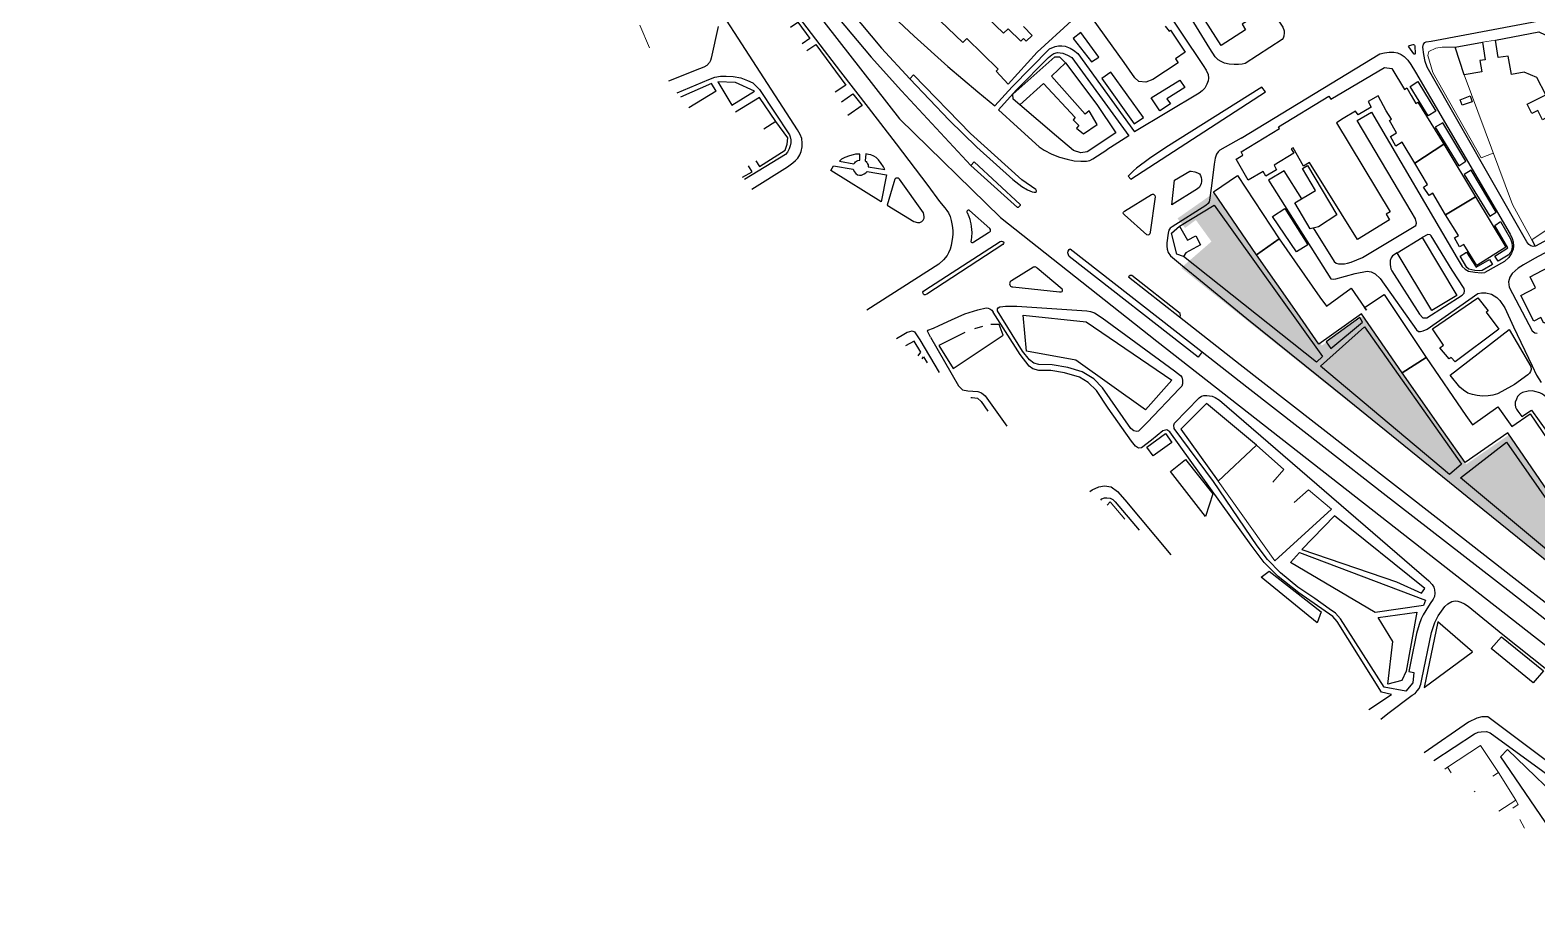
# Model space of a CAD drawing. Header units: metres. Extents: x -1319 to 2200, y -1209 to 1268.
# Drawn here: x -1254 to -641, y -1155 to -792 of the extents above; entities that cross this region are included whole.
import ezdxf

# ---------------------------------------------------------------- set-up
doc = ezdxf.new("R2010")
doc.units = ezdxf.units.M
for name, color, linetype, lineweight, true_color in [('CLADIRI_CONTUR', 7, 'Continuous', 25, 0x4b5962), ('LIMITA_STUDIU', 7, 'Continuous', 25, 0x354c40), ('PARCELE_CONTUR', 7, 'Continuous', 13, 0xb58c63), ('PAVAJ', 7, 'Continuous', 25, 0xd1d6d2), ('STRAZI', 7, 'Continuous', 25, 0xc4cccb), ('VERDE_PLIN', 7, 'Continuous', 25, 0x286847)]:
    doc.layers.add(name, color=color, linetype=linetype, lineweight=lineweight, true_color=true_color)

msp = doc.modelspace()

# ---------------------------------------------------------------- hatches: boundary and pattern name
at = {"layer": 'VERDE_PLIN'}
h = msp.add_hatch(color=256, dxfattribs=at)
h.dxf.hatch_style = 1
h.paths.add_polyline_path([(-779.58, -868.9), (-773.22, -877.67), (-785.57, -888.39), (-558.56, -1070.05), (-549.98, -1064.99), (-550.45, -1064.3), (-550.92, -1064.61), (-559.8, -1052.11), (-576.76, -1028.31), (-592.36, -1003.94), (-605.18, -1012.85), (-610.18, -1016.5), (-619.44, -1003.46), (-636.17, -979.37), (-651.96, -956.35), (-669.48, -968.41), (-674.33, -961.39), (-678.71, -955.22), (-695.51, -931.2), (-711.5, -908.04), (-728.28, -920.05), (-728.94, -919.11), (-729.43, -919.47), (-738.29, -906.7), (-754.93, -883.02), (-768.5, -863.09), (-772.2, -857.85), (-787.06, -868.26), (-783.98, -872.15), (-779.58, -868.9)])

# ---------------------------------------------------------------- linework, layer by layer
at = {"layer": 'CLADIRI_CONTUR'}
for points in [[(-775.92, -765), (-769.89, -761.13), (-754.5, -785.22), (-760.72, -789.19), (-759.34, -791.44), (-769.27, -797.85), (-787.62, -768.98), (-777.47, -762.58), (-775.92, -765)], [(-663.92, -803.93), (-663.17, -808.53), (-670.28, -809.81), (-673.91, -798.49), (-662.83, -796.44), (-661.81, -803.62), (-663.92, -803.93)], [(-622.9, -836.33), (-623.51, -836.63), (-625.63, -832.65), (-632.6, -836.43), (-637.15, -827.47), (-638.36, -828.07), (-640.25, -824.27), (-642.81, -825.58), (-644.63, -821.77), (-636.98, -817.97), (-640.75, -810.86), (-645.91, -808.63), (-650.96, -809.61), (-652.38, -802.1), (-656.52, -802.77), (-657.6, -795.63), (-639.88, -792.26), (-631.86, -796), (-610.6, -835.48), (-620.74, -840.98), (-622.9, -836.33)], [(-824.67, -825.84), (-838.44, -810.31), (-832.74, -804.88), (-819.9, -821.85), (-812.12, -833.34), (-823.81, -841.19), (-826.4, -841.53), (-829.4, -840.62), (-836.34, -834.79), (-851.3, -821.96), (-841.63, -813.33), (-828.72, -827.11), (-829.62, -828.04), (-827.28, -830.41), (-828.23, -831.54), (-825.36, -833.85), (-819.73, -830.01), (-823, -824.48), (-823, -824.48), (-824.67, -825.84)], [(-724.55, -819.7), (-702.73, -806.81), (-699.83, -807.21), (-694.67, -815.7), (-693.63, -815.13), (-691.86, -818.16), (-689.99, -821.41), (-689.12, -820.88), (-678.57, -838.02), (-690.35, -845.72), (-695.51, -837.16), (-698.11, -838.86), (-700.33, -834.89), (-697.81, -833.37), (-700.73, -828.4), (-699.86, -827.88), (-702.05, -824.4), (-705.29, -818.33), (-709.41, -820.61), (-708.12, -822.98), (-713.43, -826.12), (-714.53, -824.53), (-719.61, -827.54), (-722.34, -829.33), (-700.38, -865.51), (-702.09, -866.55), (-700.71, -868.88), (-713.76, -876.78), (-733.32, -845.45), (-735.72, -846.99), (-740.01, -839.48), (-740.79, -839.92), (-739.73, -841.68), (-747.75, -846.62), (-746.69, -848.5), (-751.04, -851.1), (-752.15, -849.11), (-758.23, -852.63), (-763.11, -844.11), (-760.42, -842.55), (-761.13, -841.11), (-745.5, -831.66), (-745.92, -830.91), (-725.36, -818.42), (-724.55, -819.7)], [(-667.08, -820.76), (-671.09, -822.16), (-671.87, -819.9), (-667.86, -818.37), (-667.08, -820.76)], [(-677.86, -866.79), (-683.05, -857.99), (-684.59, -858.96), (-686.81, -855.55), (-685.21, -854.47), (-690.35, -845.72), (-678.57, -838.02), (-665.66, -859.45), (-677.86, -866.79)], [(-754.93, -883.02), (-772.35, -857.44), (-762.58, -850.74), (-745.6, -876.51), (-754.93, -883.02)], [(-665.19, -887.47), (-670.5, -878.82), (-672.15, -879.79), (-674.25, -876.19), (-672.65, -875.21), (-677.86, -866.79), (-665.66, -859.45), (-653.4, -880.03), (-665.19, -887.47)], [(-779.56, -875.33), (-777.64, -878.97), (-783.7, -882.31), (-784.55, -883.79), (-787.38, -882.75), (-789.53, -874.32), (-786.2, -871.39), (-783.03, -877.15), (-779.56, -875.33)], [(-702.85, -899.22), (-685.8, -924.96), (-695.51, -931.2), (-712.15, -907.1), (-729.43, -919.47), (-738.29, -906.7), (-754.93, -883.02), (-745.6, -876.51), (-729.03, -900.3), (-726.36, -904.04), (-716.29, -896.63), (-710.83, -904.51), (-702.85, -899.22)], [(-683.43, -905.76), (-697.65, -882.24), (-687.47, -876.09), (-673.26, -899.61), (-683.43, -905.76)], [(-637.87, -910.91), (-639.14, -908.67), (-641.95, -910.13), (-647.21, -899.65), (-641.19, -896.47), (-643.43, -892.07), (-620.73, -880.08), (-619.23, -882.64), (-614.9, -890.73), (-618.5, -892.85), (-615.64, -898.74), (-637.87, -910.91)], [(-673.99, -926.71), (-675.61, -924.85), (-676.47, -925.51), (-680.22, -921.01), (-678.68, -919.88), (-683.25, -913.23), (-664.72, -900.56), (-660.58, -905.85), (-661.39, -906.43), (-656.24, -913.4), (-673.99, -926.71)], [(-710.09, -905.62), (-710.09, -905.62), (-710.83, -904.51), (-710.09, -905.62)]]:
    msp.add_lwpolyline(points, close=True, dxfattribs=at)
for points in [[(-830.27, -787.84), (-844.23, -800.48), (-856.06, -813.55), (-860.92, -808.25), (-860.15, -807.51), (-872.83, -794.91), (-874.43, -796.58), (-892.76, -778.91)], [(-792.11, -789.92), (-790.46, -792.01), (-789.86, -791.62), (-783.93, -800.5), (-787.9, -803.29), (-786.76, -804.93), (-797.13, -811.65), (-799.96, -812.72), (-802.83, -812.42), (-804.48, -811.04), (-808.72, -804.77), (-824.1, -783.43)], [(-864.53, -786.37), (-857.89, -792.76), (-856.04, -791.04), (-850.92, -796.06), (-849.84, -794.94), (-848.73, -796.03), (-846.23, -793.74), (-849.77, -790.03)], [(-636.17, -979.37), (-652.47, -955.6), (-669.88, -967.65), (-678.71, -955.22), (-695.51, -931.2), (-685.8, -924.96), (-669.61, -948.52), (-666.85, -952.32), (-656.61, -945.01), (-650.85, -952.98), (-643.41, -947.8), (-626.21, -973.28)]]:
    msp.add_lwpolyline(points, dxfattribs=at)
at = {"layer": 'LIMITA_STUDIU'}
msp.add_lwpolyline([(-1151.04, -101.24), (-1199.93, -172.65), (-1248.44, -234.36), (-1254.36, -243.67), (-1210.28, -289.6), (-1183.63, -319.61), (-1140.69, -378.86), (-1120.25, -419.47), (-1109.9, -447.42), (-1094.89, -491.66), (-1062.55, -576.26), (-1039.27, -620.12), (-1000.46, -686.87), (-976.01, -726.46), (-940.69, -775.74), (-900.33, -827.74), (-859.19, -867.84), (-795.54, -918.3), (-607.19, -1065.51), (-531.65, -1126.57), (-496.46, -1146.75), (-436.44, -1142.61), (-129.2, -1088.54), (88.91, -1050.12)], dxfattribs=at)
at = {"layer": 'PARCELE_CONTUR'}
for points in [[(-1002.11, -798.71), (-1005.98, -789.48)], [(-657.6, -795.63), (-662.83, -796.44)], [(-673.91, -798.49), (-679.26, -798.47), (-681.9, -798.84), (-684.68, -800.23), (-685.05, -801.91), (-683.07, -808.87), (-663.44, -843.6), (-658.44, -841.66)], [(-670.28, -809.81), (-650.65, -862.64), (-642.81, -876.93), (-612.69, -856.78)], [(-754.87, -960.61), (-743.77, -970.5), (-748.21, -975.68)], [(-770.44, -975.26), (-747.41, -1007.73), (-724.29, -986.72), (-733.69, -978.78), (-739.56, -984.02)], [(-808.46, -990.7), (-814.52, -983.71), (-815.74, -985.01)], [(-675.61, -1094.04), (-677.04, -1091.81), (-663.59, -1082.95), (-656.34, -1093.9)], [(-677.04, -1091.81), (-678.13, -1092.57)], [(-658.61, -1095.45), (-656.34, -1093.9), (-649.26, -1105.21), (-656.13, -1109.76)], [(-666.26, -1101.85), (-665.77, -1101.56)], [(-649.26, -1105.21), (-648.3, -1106.92), (-650.52, -1108.47)], [(-647.57, -1113.07), (-645.79, -1116.65)]]:
    msp.add_lwpolyline(points, dxfattribs=at)
at = {"layer": 'PAVAJ'}
for points in [[(-944.71, -790.37), (-941.74, -788.31), (-936.83, -794.95), (-939.96, -797.14)], [(-938.09, -799.85), (-934.4, -797.4), (-922.13, -814.03), (-926.5, -816.85)], [(-829.6, -794.96), (-822.06, -804.49), (-819.13, -802.51), (-826.38, -792.47), (-829.6, -794.96)], [(-851.3, -821.96), (-854.03, -819.72), (-854.06, -817.63), (-836.96, -802.39), (-835.18, -802.39), (-832.74, -804.88)], [(-817.81, -811.23), (-804.73, -829.76), (-800.96, -827.16), (-814.26, -808.75), (-817.81, -811.23)], [(-974.96, -816.47), (-976.81, -813.36), (-989.5, -818.86)], [(-974.22, -812.62), (-968.6, -822.09), (-959.35, -816.4), (-967.05, -812.85), (-974.22, -812.62)], [(-797.76, -819.16), (-786.15, -811.89), (-784.06, -814.89), (-791.38, -819.54), (-789.95, -821.59), (-794.31, -824.45), (-797.76, -819.16)], [(-689.13, -812.48), (-681.84, -824.53), (-684.99, -826.43), (-692.36, -814.47), (-689.13, -812.48)], [(-974.96, -816.47), (-986.12, -823.22)], [(-950.66, -828.75), (-957.36, -818.95), (-967.09, -824.92)], [(-923.87, -820.7), (-919.31, -817.46), (-915.46, -822.24), (-921.33, -826.33)], [(-958.8, -844.84), (-957.32, -847.17), (-946.89, -840.51), (-946.07, -838.07), (-945.78, -835.48), (-950.66, -828.75), (-955.49, -831.85)], [(-682.06, -831.07), (-672.54, -846.87), (-669.68, -844.97), (-678.95, -829.27), (-682.06, -831.07)], [(-964.2, -851.46), (-960.28, -849.24), (-961.83, -846.8)], [(-927.12, -846.78), (-919.17, -848.19), (-918.72, -849.11), (-918.13, -849.93), (-917.39, -850.44), (-916.61, -850.67), (-915.73, -850.63), (-914.73, -850.11), (-914.06, -849.63), (-913.51, -849.19), (-905.52, -850.48), (-907.77, -861.47), (-928.19, -848.78), (-927.12, -846.78)], [(-924.71, -844.97), (-918.87, -846.04), (-918.5, -845.62), (-918.2, -845.27), (-917.74, -844.88), (-917.26, -844.64), (-916.5, -844.47), (-916.47, -842.07), (-918.24, -842.14), (-919.13, -842.36), (-920.61, -842.79), (-922.55, -843.47), (-923.97, -844.16), (-924.71, -844.97)], [(-913.99, -841.99), (-914.25, -844.84), (-913.9, -845.1), (-913.56, -845.54), (-913.27, -845.99), (-913.08, -846.49), (-912.99, -847.19), (-906.28, -848.32), (-906.81, -847.3), (-907.7, -845.88), (-908.83, -844.38), (-909.79, -843.49), (-910.75, -842.86), (-911.95, -842.42), (-912.9, -842.18), (-913.99, -841.99)], [(-734.08, -846.72), (-722.11, -866.83), (-729.69, -871.66), (-733.09, -872.43), (-739.25, -861.92), (-730.79, -856.83), (-736.21, -847.93), (-734.08, -846.72)], [(-905.24, -862.89), (-894.4, -869.47), (-893, -869.92), (-891.96, -869.92), (-891.22, -869.55), (-890.63, -868.92), (-890.3, -868.14), (-890.22, -867.48), (-890.52, -865.96), (-900.32, -852.2), (-900.69, -851.87), (-901.25, -851.87), (-901.8, -851.91), (-902.17, -852.31), (-902.65, -853.61), (-905.24, -862.89)], [(-670.3, -850.35), (-659.9, -867.35), (-657.3, -865.77), (-667.48, -848.56), (-670.3, -850.35)], [(-786.2, -871.39), (-772.08, -862.81), (-727.98, -924.49), (-730.47, -926.84), (-784.55, -883.79)], [(-748.42, -867.48), (-743.4, -864.15), (-733.95, -878.98), (-738.61, -881.87), (-748.42, -867.48)], [(-657.78, -871.12), (-655.47, -869.55), (-651.41, -876.54), (-650.93, -878.16), (-650.79, -879.62), (-650.9, -880.9), (-651.33, -882.04), (-652.4, -883.16), (-656.41, -885.65), (-657.78, -883.58), (-652.54, -880.24), (-657.78, -871.12)], [(-642.81, -876.93), (-641.39, -879.54)], [(-671.99, -883.58), (-669.36, -882), (-665.36, -888.16), (-660.02, -884.93), (-658.7, -887.02), (-662.95, -889.44), (-664.19, -889.66), (-666.02, -889.51), (-668.37, -888.96), (-669.17, -888.27), (-671.99, -883.58)], [(-849.9, -907.73), (-824.23, -910.42), (-789.32, -934.16), (-800.11, -946.26), (-828.4, -925.99), (-848.59, -922.29), (-849.9, -907.73)], [(-878.37, -929.32), (-858.02, -915.8), (-859.72, -911.4), (-863.06, -911.41)], [(-866.44, -912.22), (-869.79, -913.25)], [(-728.83, -928.41), (-710.88, -912.44), (-671.39, -968.41), (-676.32, -972.55), (-728.83, -928.41)], [(-726.45, -918.56), (-724.65, -921.27), (-711.72, -910.46), (-712.82, -908.59), (-726.45, -918.56)], [(-676, -932.09), (-651.97, -913.46), (-643.11, -928.62), (-643.05, -929.83), (-643.25, -930.65), (-643.69, -931.28), (-644.44, -932.03), (-649.85, -935.86), (-654.97, -938.76), (-656.73, -939.64), (-658.67, -940.22), (-660.47, -940.55), (-662.81, -940.59), (-664.97, -940.44), (-666.92, -940), (-668.75, -939.38), (-670.58, -938.25), (-672.01, -937.04), (-676, -932.09)], [(-892.74, -924.2), (-891.6, -922.69), (-894.37, -918.22), (-897.81, -920.18)], [(-873.61, -914.67), (-884.23, -920), (-878.37, -929.32)], [(-891.11, -925.48), (-890.49, -924.66), (-889.07, -927.1)], [(-636.61, -955.05), (-630.36, -950.77), (-630.47, -950.22), (-637.06, -940.99), (-638.38, -939.89), (-639.55, -939.31), (-641.5, -938.72), (-642.59, -938.54), (-644.21, -938.61), (-646.59, -939.12), (-647.43, -939.64), (-648.53, -940.81), (-649, -941.87), (-649.48, -943.08), (-649.52, -944.14), (-649.33, -945.09), (-649, -945.97), (-648.47, -946.73), (-646.88, -948.88), (-642.92, -946.31), (-636.61, -955.05)], [(-785.7, -954.06), (-770.44, -975.26), (-754.87, -960.61), (-775.29, -943.58), (-785.7, -954.06)], [(-799.61, -961.39), (-792, -955.82), (-789.32, -959.5), (-796.99, -964.97), (-799.61, -961.39)], [(-671.83, -973.88), (-653.08, -959.38), (-621.73, -1004.36), (-627.81, -1010.59), (-671.83, -973.88)], [(-783.84, -966.39), (-772.71, -980.46), (-775.64, -989.63), (-789.94, -971.37), (-783.84, -966.39)], [(-736.37, -1003.08), (-697.87, -1016.26), (-687.62, -1020.89), (-686.31, -1018.96), (-723.08, -989.44), (-736.37, -1003.08)], [(-737.32, -1004.34), (-686.04, -1023.72), (-686.81, -1025.96), (-706.62, -1028.81), (-741.05, -1008.42), (-737.32, -1004.34)], [(-753.02, -1014.44), (-749.71, -1011.89), (-728.51, -1028.46), (-730.21, -1032.93), (-753.02, -1014.44)], [(-705.27, -1030.77), (-689.63, -1028.62), (-693.98, -1052.7), (-695.75, -1056.48), (-701.42, -1058.02), (-699.38, -1040.64), (-705.27, -1030.77)], [(-681.01, -1032.6), (-686.6, -1059.34), (-666.95, -1044.82), (-681.01, -1032.6)], [(-655.16, -1038.65), (-637.93, -1052.52), (-642.17, -1057.46), (-659.32, -1043.43), (-655.16, -1038.65)], [(-655.49, -1087.53), (-635.45, -1117.05), (-626.2, -1110.04), (-652.72, -1084.53), (-655.49, -1087.53)]]:
    msp.add_lwpolyline(points, dxfattribs=at)
at = {"layer": 'STRAZI'}
for points in [[(-1086.85, -474.8), (-1075.55, -514.66), (-1069.98, -534.22), (-1065.21, -549.85), (-1060.38, -563.71), (-1056.93, -571.92), (-1053.92, -579.11), (-1050.32, -587.5), (-1045.72, -597.03), (-1037.98, -611.1), (-1029.44, -625.47), (-1010.07, -659.21), (-982.21, -706.78), (-974.03, -719.72), (-956.25, -746.19), (-947.33, -758.15), (-937.41, -771.39), (-925.43, -786.46), (-911.83, -802.56), (-899.49, -816.34), (-871.23, -846.73)], [(-1079.62, -473.16), (-1068.65, -514.18), (-1063.36, -531.91), (-1058.79, -547.43), (-1053.98, -561.36), (-1050.99, -569.34), (-1048.25, -575.89), (-1044.37, -584.65), (-1039.99, -593.7), (-1032.89, -607.64), (-1024.47, -622.54), (-1005.08, -656.36), (-991.35, -680.37), (-977.21, -703.66), (-969.15, -716.46), (-951.44, -742.68), (-942.74, -754.62), (-933.14, -767.59), (-920.27, -783.77), (-907.57, -798.86), (-896.13, -811.34)], [(-991.51, -716.95), (-991.05, -716.83), (-990.36, -716.83), (-989.68, -717.04), (-988.99, -717.67), (-988.16, -718.53), (-986.25, -721.84), (-978.62, -733.71), (-961.62, -758.43), (-944.7, -781.91), (-924.36, -808.5), (-913.08, -823.04), (-901.69, -837.83), (-888.81, -854.82), (-883.98, -861.32), (-881.86, -863.94)], [(-926.76, -746.19), (-930.86, -749.25), (-931.18, -749.89), (-931.58, -751.42), (-931.5, -752.54), (-931.14, -753.18), (-929.41, -755.15), (-912.81, -774.97), (-902.68, -786.1), (-894.32, -793.98), (-880.58, -806.32), (-868.32, -816.64), (-861.45, -822.44), (-854.33, -814.69)], [(-960.37, -856.4), (-945.84, -847.25), (-943.75, -845.58), (-942.59, -844.63), (-941.72, -843.67), (-940.89, -842.3), (-940.29, -840.93), (-939.94, -839.14), (-939.88, -837.59), (-940, -835.68), (-940.71, -834.13), (-941.78, -832.22), (-994.92, -750.05)], [(-773.91, -799.03), (-789.08, -774.26), (-789.96, -772.36), (-790.07, -770.82), (-789.82, -769.83), (-788.97, -768.66), (-787.99, -767.74), (-772.2, -757.85), (-770.44, -756.93), (-769.2, -756.46), (-767.99, -756.24), (-766.59, -756.57), (-764.98, -757.52), (-745.5, -788.25), (-744.11, -790.38), (-743.56, -791.84), (-743.56, -792.68), (-743.78, -794), (-744.03, -794.81), (-744.4, -795.39)], [(-828.16, -762.94), (-811.33, -763.89), (-809.44, -763.99), (-807.74, -764.02), (-805.56, -764.3), (-804.48, -765.07), (-802.76, -766.68), (-776.57, -805.98), (-775.36, -807.92), (-774.63, -809.68), (-774.48, -811.11), (-774.55, -812.28), (-775.1, -813.56), (-775.98, -815.14), (-777.01, -816.27), (-778.18, -817.26), (-804.53, -833.02)], [(-974.2, -790.12), (-977.03, -803), (-977.27, -803.87), (-977.68, -804.79), (-978.73, -806.01), (-980.01, -806.7), (-981.71, -807.38), (-994.42, -812.35)], [(-683.79, -796.02), (-635.46, -786.91)], [(-744.4, -795.39), (-759.55, -805.11), (-760.69, -805.4), (-762.19, -805.51), (-763.99, -805.55), (-765.96, -805.44), (-767.9, -805.07), (-769.33, -804.38), (-770.54, -803.61), (-771.75, -802.44), (-773.91, -799.03)], [(-692.59, -797.85), (-691.14, -797.48), (-690.89, -797.48), (-690.65, -797.57), (-690.5, -797.72), (-690.42, -798.01), (-690.3, -801.16), (-690.43, -801.34), (-690.62, -801.37), (-690.81, -801.27), (-692.85, -798.38), (-692.92, -798.16), (-692.9, -798.01), (-692.77, -797.91), (-692.59, -797.85)], [(-600.79, -857.5), (-641.29, -879.51), (-642.19, -879.72), (-643.13, -879.47), (-643.91, -878.86), (-644.73, -877.83), (-685.35, -806.69), (-686.13, -804.39), (-686.79, -801.52), (-687.08, -798.52), (-686.83, -797.25), (-686.38, -796.64), (-685.76, -796.39), (-683.79, -796.02)], [(-854.33, -814.69), (-839.13, -799.23), (-836.95, -798.26), (-835.52, -797.89), (-834.17, -797.89), (-832.81, -798.15), (-830.76, -798.96), (-829.4, -799.73), (-827.68, -801.12), (-804.53, -833.02)], [(-852.76, -815.97), (-839.58, -802.65), (-838.24, -801.57), (-837.49, -801.1), (-836, -800.68), (-833.8, -800.95), (-831.89, -801.7), (-830.06, -802.66), (-809.07, -831.59), (-806.88, -834.6), (-815.83, -840.28)], [(-761.09, -835.53), (-704.59, -801.23), (-702.79, -800.74), (-700.9, -800.49), (-699.01, -800.49), (-697.5, -800.82), (-695.94, -801.44), (-694.79, -802.3), (-693.31, -803.73), (-692.04, -805.5), (-690.07, -808.62), (-651.59, -874.63), (-650.72, -876.44), (-650.36, -877.75), (-650.19, -879.51), (-650.36, -880.74), (-651.01, -882.43), (-652.08, -884.15), (-653.84, -885.87), (-661.93, -890.26)], [(-896.13, -811.34), (-880.06, -828.28), (-868.76, -839.25), (-854.09, -852.47), (-850.52, -855.29), (-848.21, -856.63), (-846.28, -857.42), (-845.45, -857.62), (-844.95, -857.56), (-844.55, -857.34), (-844.51, -857.04), (-844.75, -856.47), (-850.46, -852.53), (-871.36, -833.6), (-894.63, -809.73), (-896.13, -811.34)], [(-990.87, -817.1), (-977.9, -811.64), (-975.53, -810.75), (-973.24, -810.31), (-970.94, -810.31), (-968.06, -810.38), (-964.88, -810.97), (-962.14, -812.01), (-960, -813.05), (-957.26, -815.78), (-945.05, -834.2), (-944.79, -835.09), (-944.57, -836.2), (-944.54, -837.42), (-944.76, -838.75), (-945.16, -839.86), (-945.87, -841.23), (-946.68, -842.19), (-963.42, -852.46)], [(-852.76, -815.97), (-860.01, -823.99), (-852.28, -831.07), (-843.36, -839.15), (-841.35, -840.48), (-838.22, -842.04), (-835.08, -843.25), (-831.95, -844.17), (-829.09, -844.74), (-826.48, -844.9), (-824.15, -844.9), (-822.74, -844.7), (-821.5, -844.01), (-815.83, -840.28)], [(-806.11, -852.26), (-751.21, -816.73), (-752.65, -814.8), (-791.83, -839.42), (-798.44, -843.89), (-803.73, -847.75), (-804.98, -848.83), (-807.16, -851.07), (-806.11, -852.26)], [(-731.82, -872.14), (-723.25, -885.87), (-722.37, -886.49), (-721.42, -886.78), (-720.28, -886.82), (-719.07, -886.71), (-717.83, -886.53), (-716.33, -886.12), (-711.68, -884.22), (-689.95, -871.11), (-689.73, -870.15), (-690.17, -868.47), (-691.93, -865.46), (-713.84, -828.4), (-707.98, -825.03), (-673.18, -884.44), (-671.13, -887.81), (-669.85, -888.98), (-668.49, -889.71), (-666, -890.19), (-663.44, -890.48), (-661.93, -890.26)], [(-761.09, -835.53), (-769.77, -840.48), (-770.5, -841.08), (-771.18, -842.08), (-771.66, -843.65), (-772.11, -846.1), (-773.23, -854.95), (-773.99, -860.77), (-774.11, -861.5), (-774.6, -862.22), (-775.52, -863.06), (-789.27, -871.66), (-790.03, -872.27), (-790.53, -873.03), (-790.89, -874.24), (-791.34, -878.2), (-791.38, -879.6), (-791.3, -880.79), (-790.89, -882.17), (-789.89, -883.46), (-785.83, -886.84), (-776.26, -894.71), (-758.82, -909.02), (-717.83, -942.06), (-666.18, -983.86), (-610.4, -1028.95)], [(-871.23, -846.73), (-869.89, -845.26), (-851.18, -862.6), (-851.2, -863), (-851.96, -863.87), (-852.28, -863.83), (-871.23, -846.73)], [(-788.28, -852.71), (-781.97, -849.06), (-781.55, -849.02), (-780.02, -849.24), (-778.86, -849.64), (-778.15, -850.12), (-777.69, -850.81), (-777.43, -851.55), (-777.33, -852.37), (-777.33, -853.22), (-777.45, -854.08), (-777.77, -854.95), (-778.15, -855.57), (-778.9, -856.15), (-789.41, -862.68), (-788.28, -852.71)], [(-736.44, -860.23), (-743.65, -848.92), (-749.95, -852.73), (-724.61, -892.87), (-723.62, -893.05), (-722.63, -892.91), (-714.64, -890.64), (-709.77, -889.8), (-708.16, -890.01), (-706.62, -890.82), (-704.5, -892.73), (-689.77, -913.68), (-688.97, -914.3), (-688.12, -914.34), (-686.95, -914.04), (-685.38, -913.31), (-664.75, -898.81), (-663.29, -898.51), (-661.46, -898.59), (-659.11, -899.1), (-656.99, -900.49), (-655.82, -901.7), (-653.77, -904.7), (-650.25, -912.39), (-642.65, -928.31), (-640.82, -932.12), (-638.93, -935.14)], [(-796.18, -859.47), (-798.19, -873.9), (-798.33, -874.6), (-798.71, -874.92), (-799.17, -875.02), (-799.6, -874.88), (-808.7, -866.84), (-809.1, -866.42), (-809.2, -866.04), (-809.12, -865.72), (-808.7, -865.27), (-797.63, -858.52), (-797.28, -858.42), (-796.88, -858.42), (-796.54, -858.66), (-796.24, -858.94), (-796.18, -859.47)], [(-881.86, -863.94), (-881.01, -864.98), (-880.36, -865.97), (-879.66, -867.53), (-879.22, -869.08), (-878.85, -871.08), (-878.62, -873.15), (-878.62, -874.56), (-878.73, -876.07), (-878.92, -877.51), (-879.25, -879.29), (-879.7, -880.73), (-880.29, -882.21), (-880.92, -883.4), (-882.4, -885.17), (-884.28, -886.84), (-913.6, -905.59)], [(-870.01, -877.85), (-863.98, -874.02), (-863.48, -873.67), (-863.26, -873.38), (-863.2, -873.04), (-863.22, -872.73), (-863.44, -872.38), (-871.77, -865.09), (-871.97, -864.94), (-872.13, -864.92), (-872.35, -864.93), (-872.56, -865.03), (-872.75, -865.17), (-872.84, -865.42), (-872.82, -865.65), (-872.71, -865.8), (-872.07, -867.47), (-871.7, -868.5), (-871.44, -869.37), (-871.2, -870.41), (-871.07, -871.48), (-870.85, -873.98), (-870.96, -875.83), (-871.11, -877.01), (-871.17, -877.62), (-871.05, -877.95), (-870.78, -878.1), (-870.46, -878.06), (-870.01, -877.85)], [(-595.48, -859.89), (-641.61, -884.58), (-646.08, -887.14), (-648.35, -888.53), (-650.7, -890.66), (-651.65, -892.12), (-652.24, -894.03), (-652.02, -896.22), (-642.57, -914.02), (-641.5, -914.87), (-640.59, -914.94)], [(-697.65, -882.24), (-699.47, -883.44), (-700.05, -884.25), (-700.38, -885.34), (-700.42, -886.96), (-700.35, -887.98), (-700.13, -888.75), (-699.73, -889.56), (-688.52, -907.25), (-687.12, -908.7), (-685.5, -908.71), (-671.16, -899.52), (-670.3, -898.73), (-670.15, -897.8), (-670.29, -896.77), (-675.18, -889.34), (-683.68, -875.35), (-684.19, -874.91), (-685.15, -874.8), (-687.47, -876.09)], [(-889.91, -897.45), (-859.27, -877.64), (-858.77, -877.55), (-858.27, -877.59), (-857.98, -877.8), (-857.84, -878.16), (-857.94, -878.49), (-858.17, -878.84), (-889.12, -899.07), (-889.84, -899.39), (-890.28, -899.32), (-890.53, -899.07), (-890.6, -898.8), (-890.73, -898.3), (-890.57, -897.86), (-889.91, -897.45)], [(-830.74, -880.6), (-776.98, -922.61), (-778.64, -924.72), (-831.12, -883.72), (-831.52, -883.06), (-831.67, -882.33), (-831.59, -881.53), (-831.17, -880.9), (-830.74, -880.6)], [(-854.19, -896.17), (-835.12, -898.13), (-834.46, -898.15), (-834.03, -898), (-833.88, -897.74), (-833.88, -897.41), (-834.07, -897.04), (-844.2, -888.48), (-844.55, -888.18), (-844.78, -888.08), (-844.99, -888.03), (-845.16, -888.03), (-845.48, -888.07), (-845.77, -888.14), (-854.71, -893.62), (-855.1, -893.92), (-855.34, -894.27), (-855.41, -894.55), (-855.43, -894.88), (-855.37, -895.25), (-855.21, -895.61), (-855.03, -895.86), (-854.82, -896.05), (-854.53, -896.14), (-854.19, -896.17)], [(-806.95, -892.06), (-786.22, -908.31), (-785.9, -907.9), (-785.97, -907.02), (-805.67, -891.48), (-806.37, -891.5), (-806.95, -892.06)], [(-887.67, -916.61), (-888.92, -914.17), (-888.69, -913.75), (-886.5, -912.94), (-884.11, -911.9), (-879.12, -909.51), (-873.72, -907.07), (-868.36, -905.43), (-865.05, -904.74), (-864.17, -904.76), (-863.45, -905.06), (-862.74, -905.6), (-862.18, -906.41)], [(-709.17, -1068.31), (-699.86, -1062.18), (-703.95, -1061.18), (-721.98, -1032.43), (-723.83, -1030.42), (-737.63, -1020.71), (-746.11, -1014.08), (-751.81, -1008.38), (-757.05, -1001.29), (-790.12, -955.2), (-791.35, -954.43), (-793.04, -954.81), (-797.59, -958.51), (-801.68, -961.75), (-802.99, -961.83), (-804.22, -961.06), (-805.76, -959.05), (-815.24, -945.57), (-820.1, -938.32), (-823.41, -935.08), (-827.03, -932.93), (-833.05, -931.15), (-838.59, -930.15), (-841.06, -930.15), (-843.6, -930.15), (-845.92, -929.53), (-847.54, -928.38), (-851.16, -923.68), (-862.18, -906.41)], [(-860.33, -905.87), (-860.39, -905.09), (-860.12, -904.64), (-859.48, -904.23), (-858.19, -904.1), (-857.09, -903.97), (-852.43, -904.02), (-824.02, -905.96), (-822.5, -906.14), (-820.8, -906.68), (-817.7, -908.71), (-788.3, -930.35), (-785.79, -932.29), (-785.26, -932.98), (-785.02, -934.14), (-784.99, -935.69), (-785.29, -936.53), (-786.27, -937.6), (-799.48, -951.34)], [(-799.48, -951.34), (-802.99, -954.89), (-803.68, -955.08), (-804.91, -954.81), (-806.11, -953.85), (-817.67, -937.2), (-821.18, -933.58), (-825.95, -930.73), (-831.66, -928.96), (-838.05, -927.95), (-843.6, -927.72), (-845.57, -927.22), (-847.3, -925.91), (-850.16, -922.33), (-860.33, -905.87)], [(-901.45, -917.13), (-898.53, -915.39), (-897.13, -914.58), (-896.09, -914.28), (-895.1, -914.1), (-894.16, -914.5), (-892.05, -917.76)], [(-786.22, -908.31), (-761.48, -927.71), (-731.45, -951.2), (-680.53, -990.95), (-650.09, -1014.6), (-617.24, -1040.2), (-557.97, -1086.24), (-535.94, -1103.5), (-524.42, -1112.55), (-517.47, -1118.09), (-514, -1121.21), (-510.13, -1125.03), (-505.52, -1130.14), (-509.93, -1133.76), (-513.02, -1129.98), (-517, -1125.91), (-521.32, -1121.99), (-528.47, -1116.25), (-533.58, -1112.52)], [(-892.05, -917.76), (-884.19, -930.98)], [(-887.67, -916.61), (-876.32, -936.39), (-874.63, -938.09), (-872.39, -938.47), (-868.38, -938.78), (-866.92, -939.25), (-865.45, -940.48), (-856.58, -952.86)], [(-776.98, -922.61), (-758.83, -936.86), (-726.28, -962.21), (-703.34, -980.18), (-651.26, -1020.48), (-607.29, -1054.99), (-587.59, -1070.3)], [(-871.24, -941.24), (-870.67, -941.24), (-868.51, -941.47), (-866.97, -942.86), (-864.34, -946.71)], [(-788.22, -951.65), (-778.24, -941.37), (-777.28, -940.71), (-776.31, -940.36), (-775.12, -940.36), (-772.92, -940.67), (-771.73, -941.17), (-769.92, -942.29), (-684.75, -1015.89), (-683.29, -1017.4), (-682.67, -1018.4), (-682.36, -1019.52), (-682.25, -1020.87), (-682.44, -1022.21), (-682.94, -1023.29), (-684.17, -1025.14), (-685.98, -1028), (-686.99, -1029.69), (-687.83, -1031.39), (-688.61, -1033.7), (-689.74, -1037.36), (-692.05, -1048.73), (-692.82, -1052.78), (-690.76, -1053.28), (-691.26, -1057.4), (-694.08, -1060.79), (-702.86, -1059.25), (-720.67, -1031.35), (-722.67, -1029.11), (-725.29, -1027.26), (-731.07, -1023.1), (-738.01, -1018.4), (-745.1, -1012.62), (-750.42, -1007.22), (-754.66, -1001.6), (-772.38, -975.47), (-788.35, -953.83), (-788.61, -952.5), (-788.22, -951.65)], [(-822.73, -979.54), (-821.75, -978.78), (-819.06, -977.55), (-816.82, -977.17), (-814.12, -977.63), (-811.43, -979.48), (-808.5, -982.87), (-789.82, -1005.27)], [(-818.28, -983.02), (-817.83, -982.54), (-816.79, -982.07), (-815.9, -982.04), (-814.51, -982.15), (-813.36, -982.81), (-812.47, -983.69), (-802.67, -995.22)], [(-691.48, -1062.5), (-690.28, -1061.7), (-689.4, -1060.73), (-688.59, -1059.69), (-687.97, -1057.92), (-687.51, -1055.92), (-683.58, -1036.88), (-682.27, -1032.79), (-680.84, -1030.17), (-678.18, -1026.36), (-676.91, -1025.24), (-675.29, -1024.28), (-673.98, -1024.05), (-672.86, -1024.12), (-671.67, -1024.51), (-670.2, -1025.2), (-668.62, -1026.13), (-654.52, -1037.69), (-636.68, -1052.02)], [(-704.2, -1072.19), (-701.44, -1069.87), (-691.48, -1062.5)], [(-600.14, -1154.79), (-600.2, -1154.53), (-601.9, -1146.32), (-602.4, -1143.59), (-602.17, -1142.12), (-601.51, -1141.16), (-599.97, -1139.66), (-596.27, -1137.15), (-593.07, -1135.88), (-590.49, -1135.07), (-589.41, -1134.49), (-588.83, -1133.68), (-588.64, -1132.45), (-589.18, -1131.25), (-608.56, -1110.37), (-660.67, -1071.29), (-661.9, -1071.21), (-663.13, -1071.29), (-665.14, -1071.75), (-668.53, -1073.45), (-686.63, -1085.93)], [(-682.65, -1089.03), (-666.12, -1078.23), (-664.58, -1077.57), (-663.42, -1077.34), (-661.26, -1077.3), (-659.68, -1077.73), (-616.79, -1108.98), (-611.28, -1112.64), (-596.79, -1127.44), (-593.86, -1130.48), (-593.09, -1131.52), (-592.98, -1132.1), (-593.28, -1132.68), (-594.29, -1132.95), (-597.29, -1134.03), (-600.14, -1135.61), (-602.78, -1137.32), (-604.11, -1138.46), (-605.12, -1139.66), (-605.66, -1140.93), (-605.92, -1142.62), (-605.85, -1144.16), (-604.29, -1151.43)]]:
    msp.add_lwpolyline(points, dxfattribs=at)

doc.saveas('drawing.dxf')
